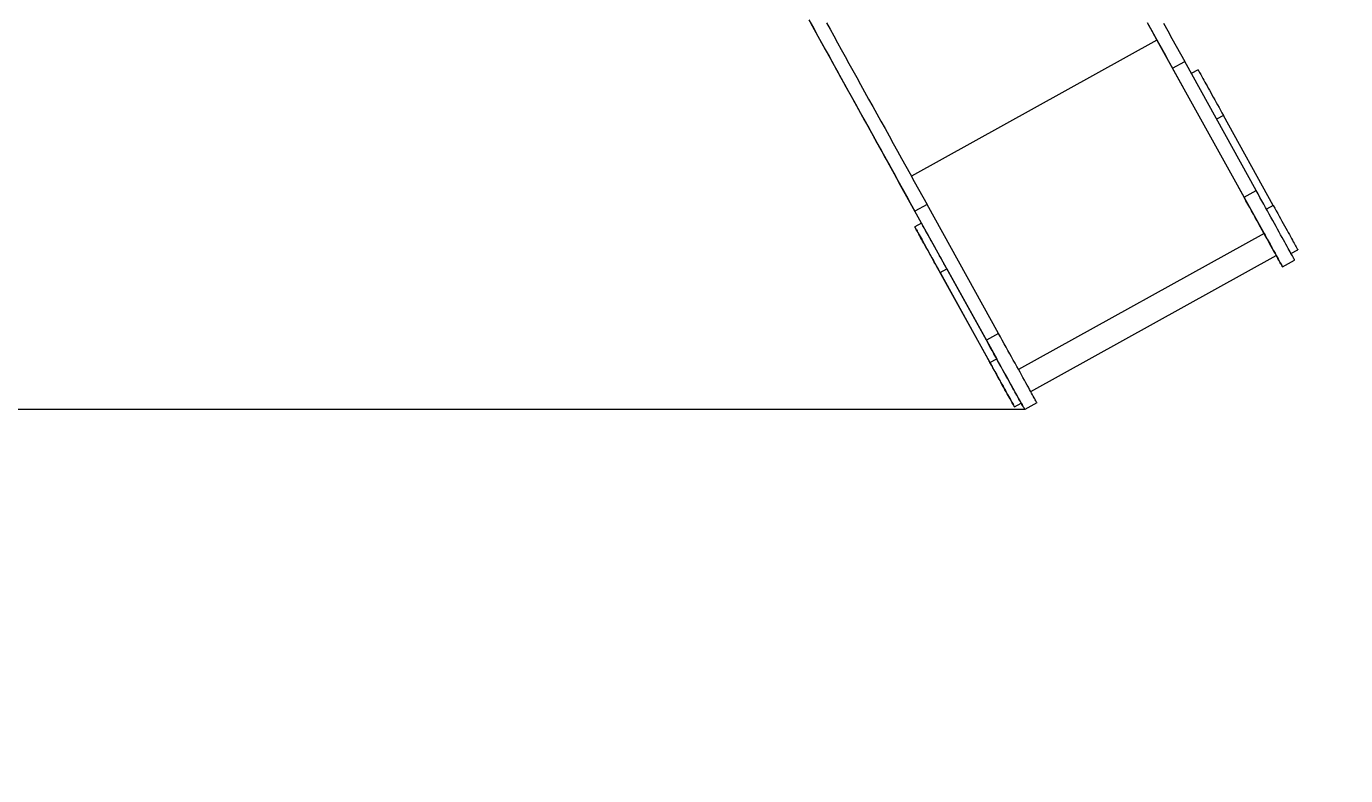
# Model space of a CAD drawing. Header units: millimetres. Extents: x -7098 to 6497, y -6127 to 5201.
# Drawn here: x -2110 to 456, y -3458 to -2002 of the extents above; entities that cross this region are included whole.
import ezdxf

# ---------------------------------------------------------------- set-up
doc = ezdxf.new("R2010")
doc.units = ezdxf.units.MM
doc.layers.add('DIKOM_ОБЪЕКТ', color=7, linetype='Continuous')
doc.layers.add('DIKOM_РАЗМЕР_ЗОНА', color=7, linetype='Continuous')
doc.styles.add('style1', font='arial.ttf', dxfattribs={"width": 0.8})
doc.dimstyles.new('1-50', dxfattribs={"dimtxt": 300, "dimasz": 200, "dimexe": 100, "dimexo": 0, "dimgap": 100, "dimtad": 1, "dimdec": 0, "dimtxsty": 'style1', "dimcen": 0, "dimclrd": 7, "dimclre": 7, "dimadec": 1, "dimazin": 2, "dimtfac": 1, "dimtdec": 0, "dimtmove": 1, "dimatfit": 3, "dimfxl": 0, "dimlwd": 25, "dimlwe": 18, "dimarcsym": 0})

# ---------------------------------------------------------------- blocks, each defined once
blk = doc.blocks.new('*D19')
at = {"layer": 'Defpoints', "color": 0, "transparency": 16777216}
for p in [(-3422.4, 1730.2), (4498.5, 1730.2), (-3422.4, -5447.2)]:
    blk.add_point(p, dxfattribs=at)
at = {"layer": 'DIKOM_РАЗМЕР_ЗОНА', "color": 7, "lineweight": 18, "transparency": 16777216}
for p, q in [((-3422.4, 1730.2), (-3422.4, -5547.2)), ((4498.5, 1730.2), (4498.5, -5547.2))]:
    blk.add_line(p, q, dxfattribs=at)
at = {"layer": 'DIKOM_РАЗМЕР_ЗОНА', "color": 7, "lineweight": 25, "transparency": 16777216}
blk.add_line((4298.5, -5447.2), (-3222.4, -5447.2), dxfattribs=at)
at = {"layer": 'DIKOM_РАЗМЕР_ЗОНА', "color": 7, "transparency": 16777216}
for points in [[(-3222.4, -5413.9), (-3222.4, -5480.6), (-3422.4, -5447.2)], [(4298.5, -5413.9), (4298.5, -5480.6), (4498.5, -5447.2)]]:
    blk.add_solid(points, dxfattribs=at)
at = {"layer": 'DIKOM_РАЗМЕР_ЗОНА', "color": 0, "transparency": 16777216, "insert": (538, -5194.1), "char_height": 300, "attachment_point": 5, "style": 'style1'}
blk.add_mtext('7900', dxfattribs=at)
blk = doc.blocks.new('*D20')
at = {"layer": 'Defpoints', "color": 0, "transparency": 16777216}
for p in [(-612, 3700.6), (-5926, -2746.5), (-167.8, -2746.5)]:
    blk.add_point(p, dxfattribs=at)
at = {"layer": 'DIKOM_РАЗМЕР_ЗОНА', "color": 7, "lineweight": 18, "transparency": 16777216}
for p, q in [((-612, 3700.6), (-6026, 3700.6)), ((-167.8, -2746.5), (-6026, -2746.5))]:
    blk.add_line(p, q, dxfattribs=at)
at = {"layer": 'DIKOM_РАЗМЕР_ЗОНА', "color": 7, "lineweight": 25, "transparency": 16777216}
blk.add_line((-5926, 3500.6), (-5926, -2546.5), dxfattribs=at)
at = {"layer": 'DIKOM_РАЗМЕР_ЗОНА', "color": 7, "transparency": 16777216}
for points in [[(-5959.3, 3500.6), (-5892.7, 3500.6), (-5926, 3700.6)], [(-5959.3, -2546.5), (-5892.7, -2546.5), (-5926, -2746.5)]]:
    blk.add_solid(points, dxfattribs=at)
at = {"layer": 'DIKOM_РАЗМЕР_ЗОНА', "color": 0, "transparency": 16777216, "insert": (-6179.2, 477), "char_height": 300, "attachment_point": 5, "rotation": 90, "style": 'style1'}
blk.add_mtext('6450', dxfattribs=at)
blk = doc.blocks.new('*D18')
at = {"layer": 'Defpoints', "color": 0, "transparency": 16777216}
for p in [(-621.7, 5200.6), (-6648, -4870.8), (-133.4, -4870.8)]:
    blk.add_point(p, dxfattribs=at)
at = {"layer": 'DIKOM_РАЗМЕР_ЗОНА', "color": 7, "lineweight": 18, "transparency": 16777216}
for p, q in [((-621.7, 5200.6), (-6748, 5200.6)), ((-133.4, -4870.8), (-6748, -4870.8))]:
    blk.add_line(p, q, dxfattribs=at)
at = {"layer": 'DIKOM_РАЗМЕР_ЗОНА', "color": 7, "lineweight": 25, "transparency": 16777216}
blk.add_line((-6648, 5000.6), (-6648, -4670.8), dxfattribs=at)
at = {"layer": 'DIKOM_РАЗМЕР_ЗОНА', "color": 7, "transparency": 16777216}
for points in [[(-6681.3, 5000.6), (-6614.7, 5000.6), (-6648, 5200.6)], [(-6681.3, -4670.8), (-6614.7, -4670.8), (-6648, -4870.8)]]:
    blk.add_solid(points, dxfattribs=at)
at = {"layer": 'DIKOM_РАЗМЕР_ЗОНА', "color": 0, "transparency": 16777216, "insert": (-6901.2, 458.3), "char_height": 300, "attachment_point": 5, "rotation": 90, "style": 'style1'}
blk.add_mtext('10100', dxfattribs=at)
blk = doc.blocks.new('*D17')
at = {"layer": 'Defpoints', "color": 0, "transparency": 16777216}
for p in [(-5422.4, 1752.1), (6497.5, 1509.8), (-5422.4, -6026.7)]:
    blk.add_point(p, dxfattribs=at)
at = {"layer": 'DIKOM_РАЗМЕР_ЗОНА', "color": 7, "lineweight": 18, "transparency": 16777216}
for p, q in [((-5422.4, 1752.1), (-5422.4, -6126.7)), ((6497.5, 1509.8), (6497.5, -6126.7))]:
    blk.add_line(p, q, dxfattribs=at)
at = {"layer": 'DIKOM_РАЗМЕР_ЗОНА', "color": 7, "lineweight": 25, "transparency": 16777216}
blk.add_line((6297.5, -6026.7), (-5222.4, -6026.7), dxfattribs=at)
at = {"layer": 'DIKOM_РАЗМЕР_ЗОНА', "color": 7, "transparency": 16777216}
for points in [[(-5222.4, -5993.4), (-5222.4, -6060.1), (-5422.4, -6026.7)], [(6297.5, -5993.4), (6297.5, -6060.1), (6497.5, -6026.7)]]:
    blk.add_solid(points, dxfattribs=at)
at = {"layer": 'DIKOM_РАЗМЕР_ЗОНА', "color": 0, "transparency": 16777216, "insert": (537.5, -5773.6), "char_height": 300, "attachment_point": 5, "style": 'style1'}
blk.add_mtext('11900', dxfattribs=at)

msp = doc.modelspace()

# ---------------------------------------------------------------- linework, layer by layer
at = {"layer": 'DIKOM_ОБЪЕКТ', "color": 7, "linetype": 'Continuous', "lineweight": 15}
for p, q in [((89.2, -2028.2), (-388.3, -2292.9)), ((89.2, -2028.2), (297.4, -2403.9)), ((119.4, -2082.8), (143.1, -2069.7)), ((282.1, -2320.6), (143.1, -2069.7)), ((258.5, -2333.7), (119.4, -2082.8)), ((169.1, -2085.8), (156, -2093.1)), ((218.5, -2174.8), (205.3, -2182.1)), ((315.4, -2349.7), (218.5, -2174.8)), ((-368.8, -2384), (-412.6, -2304.9)), ((258.5, -2333.7), (282.1, -2320.6)), ((-358.1, -2347.5), (-381.7, -2360.6)), ((-242.6, -2611.5), (-381.7, -2360.6)), ((-219, -2598.4), (-358.1, -2347.5)), ((315.4, -2349.7), (302.3, -2357)), ((-368.8, -2384), (-381.9, -2391.2)), ((297.4, -2403.9), (-180.1, -2668.6)), ((349.9, -2442.9), (363, -2435.6)), ((-156.3, -2711.6), (321.2, -2446.9)), ((333.4, -2468.8), (357, -2455.7)), ((333.4, -2468.8), (357, -2455.7)), ((357, -2455.7), (357, -2455.7)), ((-334.3, -2477.2), (-237.3, -2652.1)), ((-332.6, -2480.2), (-319.4, -2473)), ((-332.6, -2480.2), (-235.6, -2655.1)), ((-319.4, -2473), (-222.5, -2647.9)), ((333.4, -2468.8), (333.4, -2468.8)), ((-219, -2598.4), (-242.6, -2611.5)), ((-235.6, -2655.1), (-222.5, -2647.9)), ((-188, -2741.1), (-174.9, -2733.8)), ((-144.2, -2733.5), (-167.8, -2746.5)), ((-144.2, -2733.5), (-167.8, -2746.5)), ((-144.2, -2733.5), (-144.2, -2733.5)), ((-167.8, -2746.5), (-167.8, -2746.5))]:
    msp.add_line(p, q, dxfattribs=at)
at = {"layer": 'DIKOM_ОБЪЕКТ', "color": 7, "linetype": 'Continuous', "lineweight": 15, "flags": 128}
for points in [[(-588, -1988.5), (-579.1, -2004.4), (-570.2, -2020.5), (-561.3, -2036.7), (-552.2, -2053), (-543.2, -2069.4), (-534, -2085.8), (-524.9, -2102.4), (-515.7, -2119), (-506.4, -2135.6), (-497.1, -2152.4), (-487.8, -2169.2), (-478.5, -2186), (-469.1, -2202.9), (-459.7, -2219.9), (-450.3, -2236.8), (-440.9, -2253.8), (-431.5, -2270.9), (-422, -2287.9), (-412.6, -2304.9)], [(-584.4, -1994.9), (-577.4, -2007.5), (-570.3, -2020.3), (-563.2, -2033.2), (-555.9, -2046.3), (-548.6, -2059.6), (-541.2, -2072.9), (-533.7, -2086.5), (-526.1, -2100.1), (-518.5, -2113.9), (-510.8, -2127.8), (-503, -2141.8), (-495.2, -2155.9), (-487.3, -2170), (-479.4, -2184.3), (-471.4, -2198.7), (-463.4, -2213.2), (-455.4, -2227.7), (-447.3, -2242.3), (-439.2, -2256.9), (-431, -2271.6), (-422.8, -2286.4), (-414.6, -2301.2), (-406.4, -2316), (-398.2, -2330.8), (-390, -2345.7), (-381.7, -2360.6)], [(-553.8, -1994.4), (-546.7, -2007.2), (-539.5, -2020.1), (-532.3, -2033.2), (-525, -2046.5), (-517.5, -2059.9), (-510, -2073.4), (-502.5, -2087), (-494.9, -2100.8), (-487.2, -2114.7), (-479.4, -2128.7), (-471.6, -2142.8), (-463.7, -2157), (-455.8, -2171.2), (-447.8, -2185.6), (-439.8, -2200.1), (-431.8, -2214.6), (-423.7, -2229.2), (-415.6, -2243.8), (-407.4, -2258.5), (-399.2, -2273.3), (-391, -2288.1), (-382.8, -2302.9), (-374.6, -2317.8), (-366.3, -2332.6), (-358.1, -2347.5)], [(70.1, -1993.8), (78.3, -2008.6), (86.5, -2023.4), (94.7, -2038.2), (103, -2053), (111.2, -2067.9), (119.4, -2082.8)], [(70.9, -1995.2), (80, -2011.7), (89.2, -2028.2)], [(101.9, -1995.5), (110.1, -2010.3), (118.3, -2025.1), (126.6, -2040), (134.8, -2054.8), (143.1, -2069.7)], [(169.1, -2085.8), (169.2, -2085.9), (169.4, -2086.3), (169.8, -2087), (170.3, -2088), (171.1, -2089.3), (172, -2090.9), (173, -2092.8), (174.2, -2095), (175.6, -2097.4), (177.1, -2100.1), (178.7, -2103.1), (180.5, -2106.3), (182.4, -2109.8), (184.5, -2113.5), (186.6, -2117.3), (188.9, -2121.4), (191.2, -2125.7), (193.7, -2130.1), (196.2, -2134.7), (198.8, -2139.4), (201.5, -2144.3), (204.3, -2149.2), (207, -2154.2), (209.9, -2159.3), (212.7, -2164.4), (215.6, -2169.6), (218.5, -2174.8)], [(-498.3, -2150.3), (-498.4, -2150.1), (-498.6, -2149.7), (-499, -2149), (-499.5, -2148.1), (-500.1, -2147.1), (-500.7, -2146), (-501.2, -2145), (-501.7, -2144.2), (-502, -2143.6), (-502.1, -2143.3), (-502.1, -2143.3), (-502, -2143.6), (-501.7, -2144.2), (-501.2, -2145), (-500.7, -2146), (-500.1, -2147.1), (-499.5, -2148.1), (-499, -2149), (-498.6, -2149.7), (-498.4, -2150.1), (-498.3, -2150.3)], [(-460, -2219.4), (-460.1, -2219.3), (-460.3, -2218.8), (-460.7, -2218.1), (-461.2, -2217.2), (-461.8, -2216.2), (-462.4, -2215.1), (-462.9, -2214.2), (-463.3, -2213.3), (-463.7, -2212.8), (-463.8, -2212.4), (-463.8, -2212.4), (-463.7, -2212.8), (-463.3, -2213.3), (-462.9, -2214.2), (-462.4, -2215.1), (-461.8, -2216.2), (-461.2, -2217.2), (-460.7, -2218.1), (-460.3, -2218.8), (-460.1, -2219.3), (-460, -2219.4)], [(333.4, -2468.8), (333.3, -2468.6), (333, -2468.1), (332.6, -2467.3), (331.9, -2466.2), (331.2, -2464.7), (330.2, -2463), (329, -2460.9), (327.7, -2458.6), (326.2, -2455.9), (324.6, -2452.9), (322.8, -2449.7), (320.9, -2446.2), (318.8, -2442.4), (316.5, -2438.3), (314.1, -2434), (311.6, -2429.5), (309, -2424.7), (306.2, -2419.7), (303.3, -2414.5), (300.3, -2409.1), (297.2, -2403.5), (294, -2397.7), (290.7, -2391.8), (287.4, -2385.7), (283.9, -2379.5), (280.4, -2373.2), (276.9, -2366.8), (273.3, -2360.3), (269.6, -2353.7), (265.9, -2347.1), (262.2, -2340.4), (258.5, -2333.7)], [(357, -2455.7), (356.9, -2455.5), (356.6, -2455), (356.2, -2454.2), (355.6, -2453.1), (354.8, -2451.7), (353.8, -2449.9), (352.7, -2447.8), (351.3, -2445.5), (349.9, -2442.8), (348.2, -2439.8), (346.4, -2436.6), (344.5, -2433.1), (342.4, -2429.3), (340.1, -2425.2), (337.7, -2420.9), (335.2, -2416.4), (332.6, -2411.6), (329.8, -2406.6), (326.9, -2401.4), (323.9, -2396), (320.8, -2390.4), (317.6, -2384.6), (314.3, -2378.7), (311, -2372.6), (307.5, -2366.4), (304, -2360.1), (300.5, -2353.7), (296.9, -2347.2), (293.2, -2340.6), (289.6, -2334), (285.8, -2327.3), (282.1, -2320.6)], [(315.4, -2349.7), (318.3, -2354.9), (321.1, -2360), (324, -2365.1), (326.8, -2370.2), (329.5, -2375.2), (332.2, -2380.1), (334.9, -2384.8), (337.4, -2389.5), (339.9, -2394), (342.3, -2398.3), (344.6, -2402.4), (346.8, -2406.4), (348.9, -2410.2), (350.9, -2413.7), (352.7, -2417), (354.4, -2420.1), (356, -2422.9), (357.4, -2425.5), (358.7, -2427.8), (359.8, -2429.8), (360.7, -2431.5), (361.5, -2432.9), (362.2, -2434.1), (362.6, -2434.9), (362.9, -2435.4), (363, -2435.6), (363, -2435.6)], [(-319.4, -2473), (-322.3, -2467.8), (-325.2, -2462.6), (-328, -2457.5), (-330.8, -2452.4), (-333.6, -2447.4), (-336.4, -2442.4), (-339, -2437.6), (-341.7, -2432.9), (-344.2, -2428.3), (-346.7, -2423.8), (-349, -2419.6), (-351.3, -2415.5), (-353.4, -2411.6), (-355.5, -2407.9), (-357.4, -2404.5), (-359.2, -2401.3), (-360.8, -2398.3), (-362.3, -2395.6), (-363.7, -2393.1), (-364.9, -2391), (-365.9, -2389.1), (-366.8, -2387.5), (-367.5, -2386.2), (-368.1, -2385.2), (-368.5, -2384.5), (-368.7, -2384.1), (-368.8, -2384)], [(-332.6, -2480.2), (-335.4, -2475), (-338.3, -2469.9), (-341.1, -2464.7), (-344, -2459.6), (-346.7, -2454.6), (-349.5, -2449.7), (-352.2, -2444.8), (-354.8, -2440.1), (-357.3, -2435.5), (-359.8, -2431.1), (-362.1, -2426.9), (-364.4, -2422.8), (-366.6, -2418.9), (-368.6, -2415.2), (-370.5, -2411.8), (-372.3, -2408.5), (-373.9, -2405.6), (-375.4, -2402.9), (-376.8, -2400.4), (-378, -2398.2), (-379.1, -2396.4), (-379.9, -2394.8), (-380.7, -2393.4), (-381.2, -2392.4), (-381.6, -2391.7), (-381.8, -2391.3), (-381.9, -2391.3), (-381.8, -2391.5), (-381.5, -2392), (-381, -2392.8), (-380.4, -2393.9), (-379.6, -2395.4), (-378.6, -2397.1), (-377.5, -2399.1), (-376.3, -2401.4), (-374.8, -2403.9), (-373.3, -2406.8), (-371.6, -2409.8), (-369.7, -2413.2), (-367.8, -2416.7), (-365.7, -2420.5), (-363.5, -2424.4), (-361.2, -2428.6), (-358.8, -2432.9), (-356.3, -2437.4), (-353.7, -2442.1), (-351.1, -2446.8), (-348.4, -2451.7), (-345.6, -2456.7), (-342.8, -2461.7), (-340, -2466.9), (-337.1, -2472), (-334.3, -2477.2)], [(297.4, -2403.9), (299.5, -2407.6), (301.5, -2411.3), (303.5, -2414.9), (305.4, -2418.4), (307.3, -2421.8), (309.1, -2425), (310.9, -2428.2), (312.5, -2431.1), (314, -2433.8), (315.4, -2436.3), (316.7, -2438.6), (317.8, -2440.7), (318.8, -2442.4), (319.6, -2443.9), (320.3, -2445.1), (320.8, -2446), (321.1, -2446.6), (321.2, -2446.9), (321.2, -2446.9)], [(321.2, -2446.9), (323.1, -2450.2), (324.8, -2453.3), (326.4, -2456.1), (327.8, -2458.7), (329.1, -2461), (330.2, -2463.1), (331.2, -2464.8), (332, -2466.2), (332.6, -2467.3), (333, -2468.1), (333.3, -2468.6), (333.4, -2468.8)], [(-331.5, -2482.2), (-331.5, -2482.1), (-331.8, -2481.6), (-332.2, -2480.9), (-332.7, -2480), (-333.2, -2479), (-333.8, -2478), (-334.3, -2477), (-334.8, -2476.2), (-335.1, -2475.6), (-335.3, -2475.3), (-335.3, -2475.2), (-335.2, -2475.5), (-334.8, -2476.1), (-334.4, -2476.9), (-333.9, -2477.9), (-333.3, -2478.9), (-332.7, -2479.9), (-332.2, -2480.8), (-331.8, -2481.6), (-331.6, -2482), (-331.5, -2482.2)], [(-167.8, -2746.5), (-167.9, -2746.4), (-168.1, -2745.9), (-168.6, -2745.1), (-169.2, -2744), (-170, -2742.5), (-171, -2740.8), (-172.1, -2738.7), (-173.4, -2736.4), (-174.9, -2733.7), (-176.5, -2730.7), (-178.3, -2727.5), (-180.3, -2724), (-182.4, -2720.2), (-184.6, -2716.1), (-187, -2711.8), (-189.5, -2707.3), (-192.2, -2702.5), (-195, -2697.5), (-197.9, -2692.3), (-200.9, -2686.9), (-204, -2681.3), (-207.1, -2675.5), (-210.4, -2669.6), (-213.8, -2663.5), (-217.2, -2657.3), (-220.7, -2651), (-224.3, -2644.6), (-227.9, -2638.1), (-231.5, -2631.5), (-235.2, -2624.9), (-238.9, -2618.2), (-242.6, -2611.5)], [(-144.2, -2733.5), (-144.3, -2733.3), (-144.5, -2732.8), (-145, -2732), (-145.6, -2730.9), (-146.4, -2729.4), (-147.4, -2727.7), (-148.5, -2725.6), (-149.8, -2723.3), (-151.3, -2720.6), (-152.9, -2717.6), (-154.7, -2714.4), (-156.7, -2710.9), (-158.8, -2707.1), (-161, -2703), (-163.4, -2698.7), (-165.9, -2694.2), (-168.6, -2689.4), (-171.4, -2684.4), (-174.2, -2679.2), (-177.2, -2673.8), (-180.3, -2668.2), (-183.5, -2662.4), (-186.8, -2656.5), (-190.2, -2650.4), (-193.6, -2644.2), (-197.1, -2637.9), (-200.7, -2631.5), (-204.3, -2625), (-207.9, -2618.4), (-211.6, -2611.8), (-215.3, -2605.1), (-219, -2598.4)], [(-234.5, -2657.1), (-234.6, -2657), (-234.8, -2656.5), (-235.2, -2655.8), (-235.7, -2654.9), (-236.3, -2653.9), (-236.9, -2652.9), (-237.4, -2651.9), (-237.9, -2651.1), (-238.2, -2650.5), (-238.4, -2650.2), (-238.4, -2650.1), (-238.2, -2650.4), (-237.9, -2651), (-237.5, -2651.8), (-236.9, -2652.8), (-236.3, -2653.8), (-235.8, -2654.8), (-235.3, -2655.7), (-234.9, -2656.5), (-234.6, -2656.9), (-234.5, -2657.1)], [(-237.3, -2652.1), (-234.4, -2657.3), (-231.6, -2662.4), (-228.7, -2667.6), (-225.9, -2672.7), (-223.1, -2677.7), (-220.4, -2682.6), (-217.7, -2687.5), (-215.1, -2692.2), (-212.5, -2696.8), (-210.1, -2701.2), (-207.7, -2705.5), (-205.5, -2709.5), (-203.3, -2713.4), (-201.3, -2717.1), (-199.4, -2720.5), (-197.6, -2723.8), (-195.9, -2726.7), (-194.4, -2729.5), (-193.1, -2731.9), (-191.9, -2734.1), (-190.8, -2736), (-189.9, -2737.6), (-189.2, -2738.9), (-188.6, -2739.9), (-188.3, -2740.6), (-188, -2741), (-188, -2741.1), (-188.1, -2740.8), (-188.4, -2740.3), (-188.8, -2739.5), (-189.5, -2738.4), (-190.3, -2736.9), (-191.2, -2735.2), (-192.3, -2733.2), (-193.6, -2730.9), (-195, -2728.4), (-196.6, -2725.5), (-198.3, -2722.5), (-200.1, -2719.2), (-202.1, -2715.6), (-204.2, -2711.8), (-206.4, -2707.9), (-208.7, -2703.7), (-211.1, -2699.4), (-213.6, -2694.9), (-216.1, -2690.2), (-218.8, -2685.5), (-221.5, -2680.6), (-224.2, -2675.6), (-227, -2670.6), (-229.9, -2665.5), (-232.7, -2660.3), (-235.6, -2655.1)], [(-174.9, -2733.8), (-174.9, -2733.8), (-175, -2733.6), (-175.3, -2733), (-175.7, -2732.2), (-176.4, -2731.1), (-177.1, -2729.7), (-178.1, -2727.9), (-179.2, -2725.9), (-180.5, -2723.6), (-181.9, -2721.1), (-183.5, -2718.3), (-185.2, -2715.2), (-187, -2711.9), (-189, -2708.3), (-191, -2704.6), (-193.2, -2700.6), (-195.6, -2696.4), (-198, -2692.1), (-200.4, -2687.6), (-203, -2683), (-205.7, -2678.2), (-208.4, -2673.3), (-211.1, -2668.4), (-213.9, -2663.3), (-216.8, -2658.2), (-219.6, -2653), (-222.5, -2647.9)], [(-174.9, -2733.8), (-174.8, -2733.9), (-173.3, -2736.5), (-172.1, -2738.8), (-170.9, -2740.9), (-170, -2742.6), (-169.2, -2744), (-168.6, -2745.1), (-168.1, -2745.9), (-167.9, -2746.4), (-167.8, -2746.5)]]:
    msp.add_lwpolyline(points, dxfattribs=at)

# ---------------------------------------------------------------- dimensions: what is measured, and where the dimension line sits
at = {"layer": 'DIKOM_РАЗМЕР_ЗОНА'}
for base, p1, p2, text, picture, middle in [((-6648, -4870.8), (-621.7, 5200.6), (-133.4, -4870.8), '10100', '*D18', (-6648, 458.3)), ((-5926, -2746.5), (-612, 3700.6), (-167.8, -2746.5), '6450', '*D20', (-5926, 477))]:
    dim = msp.add_linear_dim(base=base, p1=p1, p2=p2, angle=90, text=text, dimstyle='1-50', override={"dimscale": 1, "dimtix": 0, "dimtofl": 1, "dimtmove": 1, "dimatfit": 3}, dxfattribs=at)
    dim.commit()
    dim.dimension.update_dxf_attribs({"geometry": picture, "text_midpoint": middle, "dimtype": 160})
for base, p1, p2, text, picture, middle in [((-5422.4, -6026.7), (6497.5, 1509.8), (-5422.4, 1752.1), '11900', '*D17', (537.5, -6026.7)), ((-3422.4, -5447.2), (4498.5, 1730.2), (-3422.4, 1730.2), '7900', '*D19', (538, -5447.2))]:
    dim = msp.add_linear_dim(base=base, p1=p1, p2=p2, text=text, dimstyle='1-50', override={"dimscale": 1, "dimtix": 0, "dimtofl": 1, "dimtmove": 1, "dimatfit": 3}, dxfattribs=at)
    dim.commit()
    dim.dimension.update_dxf_attribs({"geometry": picture, "text_midpoint": middle, "dimtype": 160})

doc.saveas('drawing.dxf')
